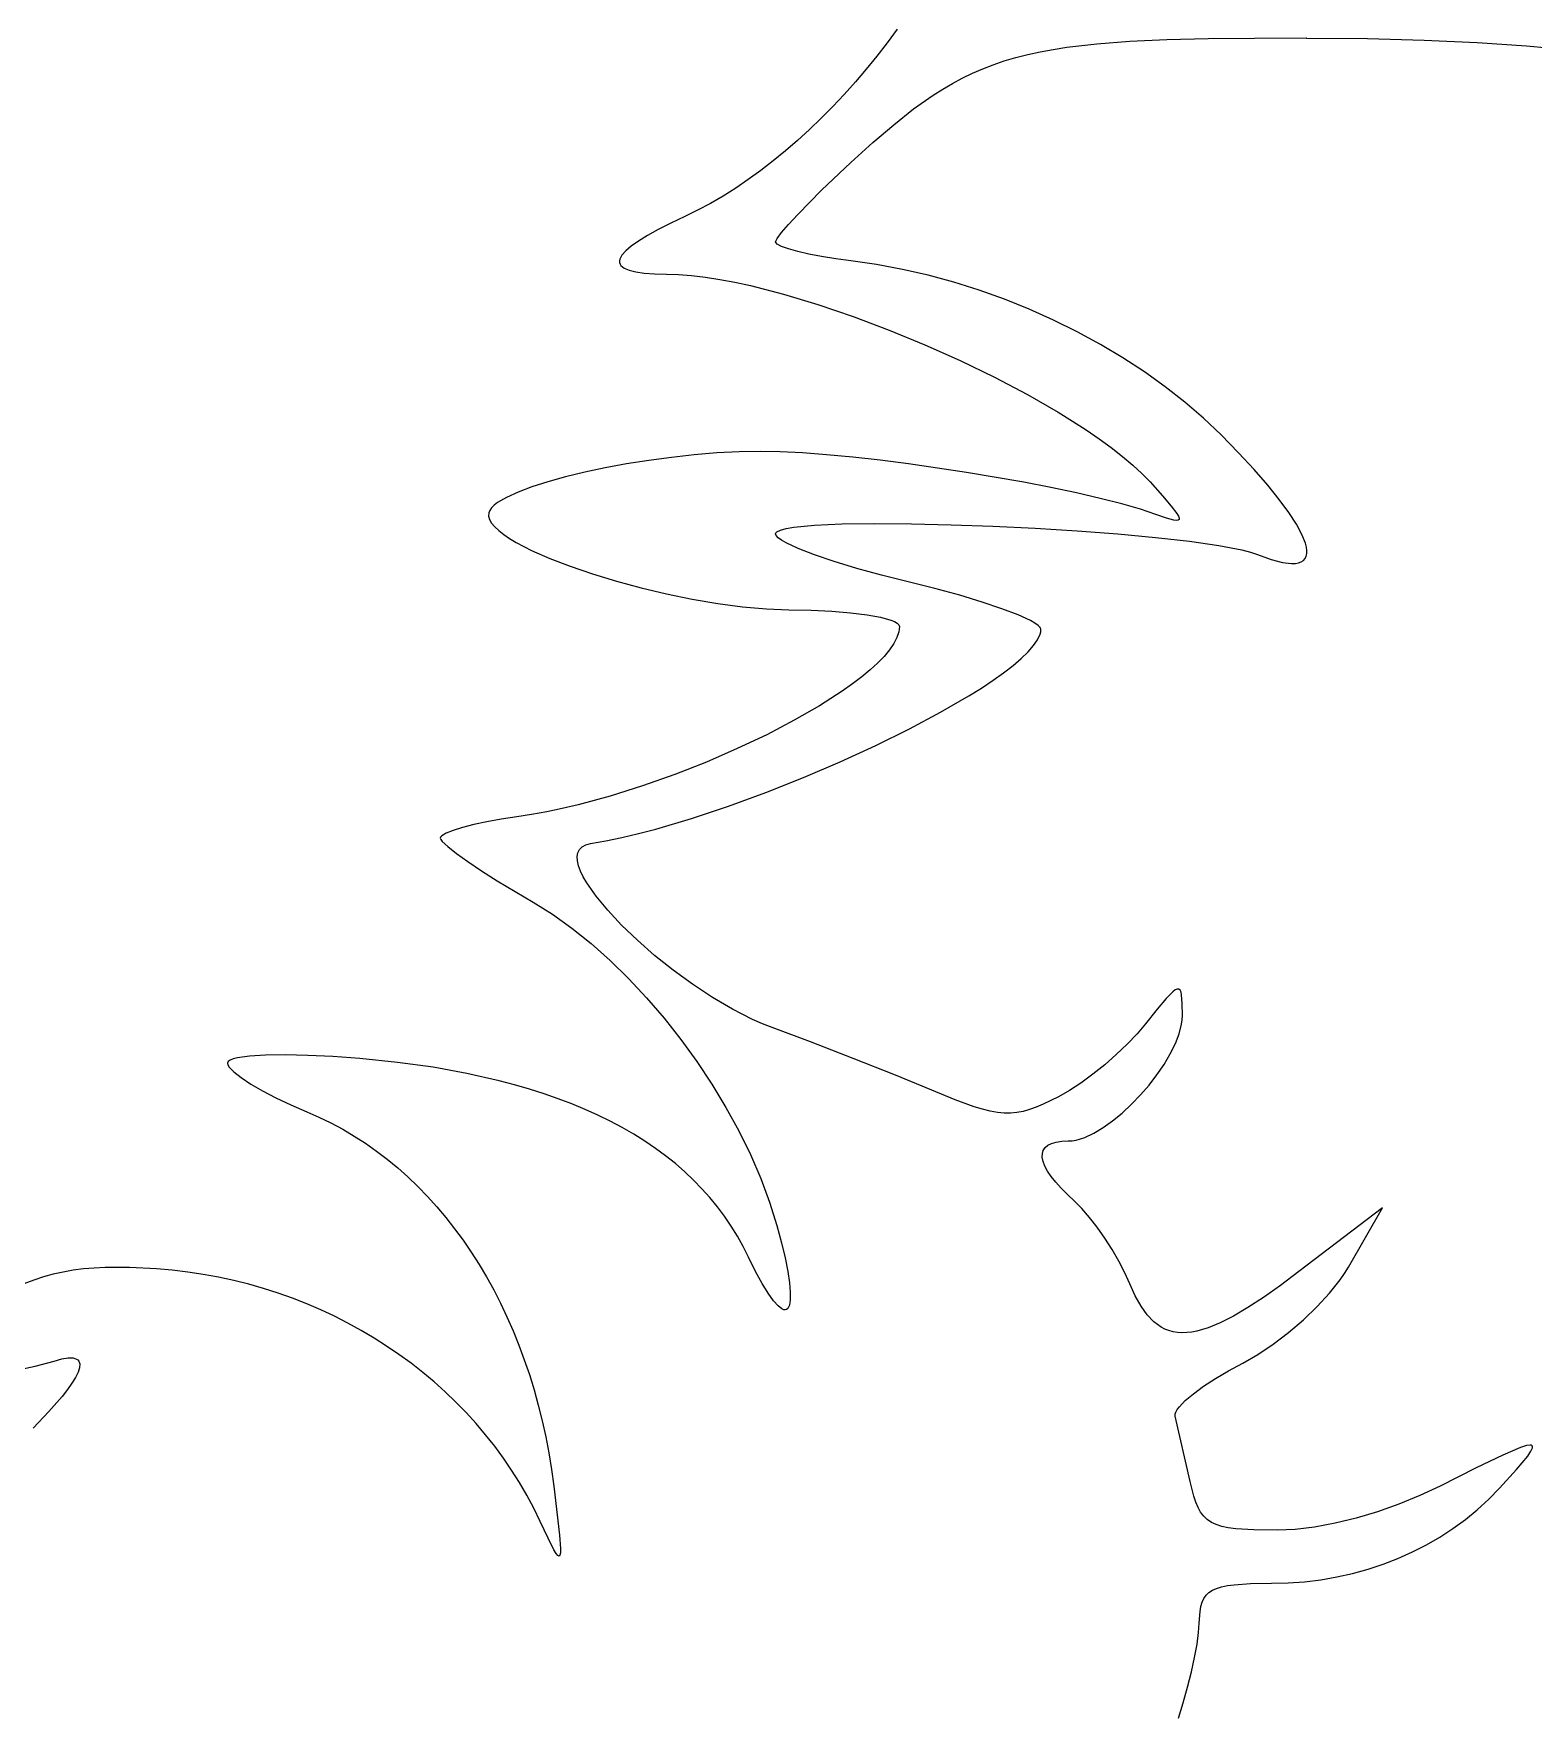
# Model space of a CAD drawing. Extents: x -29462 to 42578, y -23213 to 32194.
# Drawn here: x 22010 to 22587, y 30852 to 31496 of the extents above; entities that cross this region are included whole.
import ezdxf

# ---------------------------------------------------------------- set-up
doc = ezdxf.new("R2010")
doc.units = 0

msp = doc.modelspace()

# ---------------------------------------------------------------- linework, layer by layer
at = {"layer": 'Layer 1'}
for p, q in [((22342.072732, 31497.642907), (22338.224679, 31492.422561)), ((22338.224679, 31492.422561), (22334.259137, 31487.299275)), ((22402.013929, 31489.846091), (22407.296179, 31490.664324)), ((22407.296179, 31490.664324), (22418.726246, 31491.998793)), ((22418.726246, 31491.998793), (22431.464577, 31492.972651)), ((22431.464577, 31492.972651), (22445.696184, 31493.636359)), ((22445.696184, 31493.636359), (22461.606076, 31494.040379)), ((22461.606076, 31494.040379), (22479.379265, 31494.235174)), ((22479.379265, 31494.235174), (22499.20076, 31494.271204)), ((22499.20076, 31494.271204), (22499.3, 31494.2)), ((22499.3, 31494.2), (22522.709968, 31494.003239)), ((22522.709968, 31494.003239), (22544.547979, 31493.459933)), ((22544.547979, 31493.459933), (22564.906816, 31492.547944)), ((22564.906816, 31492.547944), (22583.879266, 31491.245133)), ((22583.879266, 31491.245133), (22601.558112, 31489.529362)), ((22334.259137, 31487.299275), (22330.183067, 31482.28182)), ((22374.922441, 31482.425324), (22379.005462, 31483.99263)), ((22379.005462, 31483.99263), (22383.230539, 31485.41932)), ((22383.230539, 31485.41932), (22387.620798, 31486.711704)), ((22387.620798, 31486.711704), (22392.199365, 31487.876088)), ((22392.199365, 31487.876088), (22396.989366, 31488.918781)), ((22396.989366, 31488.918781), (22402.013929, 31489.846091)), ((22330.183067, 31482.28182), (22326.003426, 31477.378969)), ((22363.294448, 31476.816643), (22367.09006, 31478.843639)), ((22367.09006, 31478.843639), (22370.958349, 31480.711097)), ((22370.958349, 31480.711097), (22374.922441, 31482.425324)), ((22321.727178, 31472.599495), (22317.36128, 31467.952171)), ((22326.003426, 31477.378969), (22321.727178, 31472.599495)), ((22348.376241, 31466.987127), (22355.828749, 31472.258807)), ((22355.828749, 31472.258807), (22359.548387, 31474.623802)), ((22359.548387, 31474.623802), (22363.294448, 31476.816643)), ((22317.36128, 31467.952171), (22312.912694, 31463.445768)), ((22340.751914, 31460.951141), (22348.376241, 31466.987127)), ((22308.388379, 31459.089061), (22303.795296, 31454.890821)), ((22312.912694, 31463.445768), (22308.388379, 31459.089061)), ((22332.770757, 31454.100387), (22340.751914, 31460.951141)), ((22303.795296, 31454.890821), (22299.140405, 31450.859822)), ((22324.24776, 31446.384404), (22332.770757, 31454.100387)), ((22294.430666, 31447.004835), (22289.673039, 31443.334635)), ((22299.140405, 31450.859822), (22294.430666, 31447.004835)), ((22313.032893, 31435.744866), (22324.24776, 31446.384404)), ((22284.874484, 31439.857992), (22280.041962, 31436.583681)), ((22289.673039, 31443.334635), (22284.874484, 31439.857992)), ((22275.182432, 31433.520473), (22270.302855, 31430.677142)), ((22280.041962, 31436.583681), (22275.182432, 31433.520473)), ((22303.849523, 31426.46106), (22313.032893, 31435.744866)), ((22265.410191, 31428.06246), (22260.5114, 31425.6852)), ((22270.302855, 31430.677142), (22265.410191, 31428.06246)), ((22300.315656, 31422.639445), (22303.849523, 31426.46106)), ((22250.266221, 31420.656083), (22246.141229, 31418.369176)), ((22255.056521, 31423.095533), (22250.266221, 31420.656083)), ((22260.5114, 31425.6852), (22255.056521, 31423.095533)), ((22295.955572, 31417.260562), (22297.644871, 31419.531027)), ((22297.644871, 31419.531027), (22300.315656, 31422.639445)), ((22239.890096, 31414.262295), (22237.765414, 31412.446973)), ((22242.682278, 31416.237138), (22239.890096, 31414.262295)), ((22246.141229, 31418.369176), (22242.682278, 31416.237138)), ((22295.36616, 31415.952804), (22295.51598, 31416.478547)), ((22295.515981, 31415.547061), (22295.36616, 31415.952804)), ((22295.51598, 31416.478547), (22295.955572, 31417.260562)), ((22295.955576, 31415.11717), (22295.515981, 31415.547061)), ((22297.644885, 31414.199927), (22295.955576, 31415.11717)), ((22300.315682, 31413.231039), (22297.644885, 31414.199927)), ((22303.84956, 31412.240471), (22300.315682, 31413.231039)), ((22235.521471, 31409.3042), (22235.378814, 31408.621842)), ((22235.378814, 31408.621842), (22235.403671, 31407.9814)), ((22235.403671, 31407.9814), (22235.596134, 31407.383165)), ((22236.308962, 31410.7935), (22235.521471, 31409.3042)), ((22235.596134, 31407.383165), (22235.956293, 31406.827427)), ((22235.956293, 31406.827427), (22237.180066, 31405.844605)), ((22237.765414, 31412.446973), (22236.308962, 31410.7935)), ((22308.128113, 31411.258189), (22303.84956, 31412.240471)), ((22313.032935, 31410.314155), (22308.128113, 31411.258189)), ((22318.445619, 31409.438335), (22313.032935, 31410.314155)), ((22324.24776, 31408.660694), (22318.445619, 31409.438335)), ((22334.16136, 31407.242476), (22324.24776, 31408.660694)), ((22344.087979, 31405.385636), (22334.16136, 31407.242476)), ((22237.180066, 31405.844605), (22239.075722, 31405.035263)), ((22239.075722, 31405.035263), (22241.643989, 31404.401724)), ((22241.643989, 31404.401724), (22244.8856, 31403.946317)), ((22244.8856, 31403.946317), (22248.801283, 31403.671367)), ((22248.801283, 31403.671367), (22253.39177, 31403.5792)), ((22253.39177, 31403.5792), (22258.073992, 31403.44659)), ((22258.073992, 31403.44659), (22263.074603, 31403.055806)), ((22263.074603, 31403.055806), (22268.369019, 31402.41742)), ((22268.369019, 31402.41742), (22273.932652, 31401.542)), ((22273.932652, 31401.542), (22279.740916, 31400.440118)), ((22279.740916, 31400.440118), (22285.769226, 31399.122344)), ((22353.995656, 31403.105235), (22344.087979, 31405.385636)), ((22363.85243, 31400.416335), (22353.995656, 31403.105235)), ((22373.626342, 31397.333995), (22363.85243, 31400.416335)), ((22285.769226, 31399.122344), (22298.387636, 31395.881402)), ((22298.387636, 31395.881402), (22311.591192, 31391.903734)), ((22383.285431, 31393.873276), (22373.626342, 31397.333995)), ((22392.797736, 31390.049239), (22383.285431, 31393.873276)), ((22311.591192, 31391.903734), (22325.183206, 31387.273905)), ((22325.183206, 31387.273905), (22338.966986, 31382.076477)), ((22402.131298, 31385.876944), (22392.797736, 31390.049239)), ((22338.966986, 31382.076477), (22352.745845, 31376.396013)), ((22411.254155, 31381.371453), (22402.131298, 31385.876944)), ((22420.134347, 31376.547825), (22411.254155, 31381.371453)), ((22352.745845, 31376.396013), (22366.323092, 31370.317074)), ((22428.739914, 31371.421122), (22420.134347, 31376.547825)), ((22366.323092, 31370.317074), (22379.502038, 31363.924224)), ((22437.038896, 31366.006403), (22428.739914, 31371.421122)), ((22379.502038, 31363.924224), (22392.085992, 31357.302026)), ((22444.999332, 31360.318731), (22437.038896, 31366.006403)), ((22392.085992, 31357.302026), (22403.878267, 31350.535042)), ((22452.589261, 31354.373165), (22444.999332, 31360.318731)), ((22403.878267, 31350.535042), (22409.416058, 31347.123681)), ((22459.776724, 31348.184766), (22452.589261, 31354.373165)), ((22409.416058, 31347.123681), (22414.682171, 31343.707835)), ((22414.682171, 31343.707835), (22419.652019, 31340.298073)), ((22466.52976, 31341.768594), (22459.776724, 31348.184766)), ((22419.652019, 31340.298073), (22424.301016, 31336.904967)), ((22424.301016, 31336.904967), (22428.604576, 31333.539086)), ((22473.239754, 31334.897558), (22466.52976, 31341.768594)), ((22238.130504, 31330.630332), (22229.883979, 31329.104155)), ((22246.649716, 31331.990928), (22238.130504, 31330.630332)), ((22255.337119, 31333.16226), (22246.649716, 31331.990928)), ((22264.08822, 31334.120646), (22255.337119, 31333.16226)), ((22272.798524, 31334.842403), (22264.08822, 31334.120646)), ((22281.363535, 31335.303848), (22272.798524, 31334.842403)), ((22289.67876, 31335.4813), (22281.363535, 31335.303848)), ((22297.153674, 31335.345726), (22289.67876, 31335.4813)), ((22305.632478, 31334.908606), (22297.153674, 31335.345726)), ((22314.957581, 31334.195161), (22305.632478, 31334.908606)), ((22324.971391, 31333.230614), (22314.957581, 31334.195161)), ((22335.516316, 31332.040186), (22324.971391, 31333.230614)), ((22346.434764, 31330.6491), (22335.516316, 31332.040186)), ((22368.76186, 31327.365838), (22346.434764, 31330.6491)), ((22428.604576, 31333.539086), (22432.538113, 31330.211001)), ((22432.538113, 31330.211001), (22436.077039, 31326.931282)), ((22479.201781, 31328.462362), (22473.239754, 31334.897558)), ((22207.825469, 31323.768959), (22201.714636, 31321.81728)), ((22214.626967, 31325.649786), (22207.825469, 31323.768959)), ((22222.014635, 31327.436078), (22214.626967, 31325.649786)), ((22229.883979, 31329.104155), (22222.014635, 31327.436078)), ((22390.691944, 31323.582602), (22368.76186, 31327.365838)), ((22401.114126, 31321.566548), (22390.691944, 31323.582602)), ((22436.077039, 31326.931282), (22439.19677, 31323.7105)), ((22439.19677, 31323.7105), (22443.949523, 31318.431657)), ((22484.409425, 31322.483902), (22479.201781, 31328.462362)), ((22191.982944, 31317.796098), (22188.571074, 31315.77396)), ((22196.398963, 31319.818433), (22191.982944, 31317.796098)), ((22201.714636, 31321.81728), (22196.398963, 31319.818433)), ((22410.964279, 31319.501167), (22401.114126, 31321.566548)), ((22420.084811, 31317.41168), (22410.964279, 31319.501167)), ((22428.31813, 31315.323308), (22420.084811, 31317.41168)), ((22443.949523, 31318.431657), (22447.387559, 31314.42555)), ((22488.856266, 31316.983073), (22484.409425, 31322.483902)), ((22492.535888, 31311.980769), (22488.856266, 31316.983073)), ((22185.17776, 31311.825), (22185.113645, 31310.56894)), ((22185.113645, 31310.56894), (22185.481847, 31309.25564)), ((22185.564631, 31312.792925), (22185.17776, 31311.825)), ((22186.267848, 31313.7757), (22185.564631, 31312.792925)), ((22187.27435, 31314.770365), (22186.267848, 31313.7757)), ((22188.571074, 31315.77396), (22187.27435, 31314.770365)), ((22435.506643, 31313.261274), (22428.31813, 31315.323308)), ((22441.49276, 31311.2508), (22435.506643, 31313.261274)), ((22445.535762, 31309.820077), (22441.49276, 31311.2508)), ((22447.387559, 31314.42555), (22449.530272, 31311.587437)), ((22449.530272, 31311.587437), (22450.121943, 31310.573646)), ((22450.121943, 31310.573646), (22450.397056, 31309.812575)), ((22495.441873, 31307.497886), (22492.535888, 31311.980769)), ((22185.481847, 31309.25564), (22186.262792, 31307.891427)), ((22186.262792, 31307.891427), (22187.436909, 31306.482626)), ((22187.436909, 31306.482626), (22188.984623, 31305.035564)), ((22188.984623, 31305.035564), (22190.886362, 31303.556567)), ((22190.886362, 31303.556567), (22193.122553, 31302.051961)), ((22295.36576, 31303.815204), (22295.482378, 31304.21007)), ((22295.629749, 31303.093719), (22295.36576, 31303.815204)), ((22295.482378, 31304.21007), (22295.827698, 31304.582383)), ((22295.827698, 31304.582383), (22297.17724, 31305.260521)), ((22297.17724, 31305.260521), (22299.35998, 31305.851963)), ((22299.35998, 31305.851963), (22302.32151, 31306.359054)), ((22302.32151, 31306.359054), (22310.363311, 31307.129568)), ((22310.363311, 31307.129568), (22320.867385, 31307.590826)), ((22320.867385, 31307.590826), (22333.398475, 31307.761593)), ((22333.398475, 31307.761593), (22347.521323, 31307.660633)), ((22347.521323, 31307.660633), (22362.80067, 31307.306709)), ((22362.80067, 31307.306709), (22378.80126, 31306.718585)), ((22378.80126, 31306.718585), (22395.087834, 31305.915026)), ((22395.087834, 31305.915026), (22411.225135, 31304.914796)), ((22411.225135, 31304.914796), (22426.777905, 31303.736658)), ((22426.777905, 31303.736658), (22441.310885, 31302.399376)), ((22448.380408, 31309.033638), (22445.535762, 31309.820077)), ((22449.347287, 31308.914756), (22448.380408, 31309.033638)), ((22450.007304, 31308.996223), (22449.347287, 31308.914756)), ((22450.358035, 31309.291132), (22450.007304, 31308.996223)), ((22450.397056, 31309.812575), (22450.358035, 31309.291132)), ((22497.567803, 31303.555318), (22495.441873, 31307.497886)), ((22498.90726, 31300.173961), (22497.567803, 31303.555318)), ((22193.122553, 31302.051961), (22195.673624, 31300.528072)), ((22195.673624, 31300.528072), (22201.642113, 31297.447751)), ((22201.642113, 31297.447751), (22208.635245, 31294.366213)), ((22296.404372, 31302.270099), (22295.629749, 31303.093719)), ((22297.663611, 31301.353829), (22296.404372, 31302.270099)), ((22299.381449, 31300.354393), (22297.663611, 31301.353829)), ((22304.088854, 31298.143963), (22299.381449, 31300.354393)), ((22310.318448, 31295.714684), (22304.088854, 31298.143963)), ((22441.310885, 31302.399376), (22454.388819, 31300.921715)), ((22454.388819, 31300.921715), (22465.576448, 31299.322438)), ((22465.576448, 31299.322438), (22474.438514, 31297.62031)), ((22474.438514, 31297.62031), (22477.861443, 31296.73654)), ((22499.280056, 31298.700267), (22498.90726, 31300.173961)), ((22499.453826, 31297.37471), (22499.280056, 31298.700267)), ((22499.42777, 31296.199904), (22499.453826, 31297.37471)), ((22208.635245, 31294.366213), (22216.496438, 31291.334068)), ((22216.496438, 31291.334068), (22225.069109, 31288.401925)), ((22317.862093, 31293.142433), (22310.318448, 31295.714684)), ((22326.511652, 31290.503085), (22317.862093, 31293.142433)), ((22477.861443, 31296.73654), (22480.53976, 31295.834094)), ((22480.53976, 31295.834094), (22485.723126, 31293.973544)), ((22485.723126, 31293.973544), (22490.068676, 31292.841366)), ((22490.068676, 31292.841366), (22493.58283, 31292.416663)), ((22493.58283, 31292.416663), (22495.030138, 31292.463085)), ((22495.030138, 31292.463085), (22496.272004, 31292.678541)), ((22496.272004, 31292.678541), (22497.309229, 31293.060418)), ((22497.309229, 31293.060418), (22498.142616, 31293.606105)), ((22498.142616, 31293.606105), (22498.772967, 31294.31299)), ((22498.772967, 31294.31299), (22499.201084, 31295.17846)), ((22499.201084, 31295.17846), (22499.42777, 31296.199904)), ((22225.069109, 31288.401925), (22234.196675, 31285.620394)), ((22234.196675, 31285.620394), (22243.722554, 31283.040084)), ((22336.058987, 31287.872516), (22326.511652, 31290.503085)), ((22346.29596, 31285.326604), (22336.058987, 31287.872516)), ((22356.535325, 31282.78648), (22346.29596, 31285.326604)), ((22243.722554, 31283.040084), (22253.490163, 31280.711605)), ((22253.490163, 31280.711605), (22263.342919, 31278.685566)), ((22263.342919, 31278.685566), (22273.124239, 31277.012576)), ((22366.08909, 31280.172206), (22356.535325, 31282.78648)), ((22374.747774, 31277.558702), (22366.08909, 31280.172206)), ((22273.124239, 31277.012576), (22282.677542, 31275.743246)), ((22282.677542, 31275.743246), (22291.846243, 31274.928184)), ((22291.846243, 31274.928184), (22300.47376, 31274.618)), ((22300.47376, 31274.618), (22309.006179, 31274.450904)), ((22309.006179, 31274.450904), (22316.967476, 31274.052687)), ((22316.967476, 31274.052687), (22324.183033, 31273.44897)), ((22324.183033, 31273.44897), (22330.478235, 31272.665373)), ((22330.478235, 31272.665373), (22335.678465, 31271.727517)), ((22335.678465, 31271.727517), (22339.609107, 31270.661024)), ((22382.301898, 31275.020891), (22374.747774, 31277.558702)), ((22388.541979, 31272.633695), (22382.301898, 31275.020891)), ((22393.258537, 31270.472034), (22388.541979, 31272.633695)), ((22339.609107, 31270.661024), (22341.043765, 31270.087545)), ((22341.043765, 31270.087545), (22342.095544, 31269.491515)), ((22342.711676, 31266.155551), (22341.971144, 31263.949877)), ((22342.095544, 31269.491515), (22342.742618, 31268.876136)), ((22342.96316, 31268.24461), (22342.711676, 31266.155551)), ((22342.742618, 31268.876136), (22342.96316, 31268.24461)), ((22394.980032, 31269.499192), (22393.258537, 31270.472034)), ((22396.242091, 31268.61083), (22394.980032, 31269.499192)), ((22396.016527, 31263.135947), (22396.96158, 31265.222365)), ((22397.018528, 31267.816312), (22396.242091, 31268.61083)), ((22396.96158, 31265.222365), (22397.20215, 31266.197535)), ((22397.28316, 31267.125004), (22397.018528, 31267.816312)), ((22397.20215, 31266.197535), (22397.28316, 31267.125004)), ((22339.106457, 31259.230246), (22337.024064, 31256.737073)), ((22340.762444, 31261.637978), (22339.106457, 31259.230246)), ((22341.971144, 31263.949877), (22340.762444, 31261.637978)), ((22389.735846, 31255.914548), (22392.374129, 31258.467986)), ((22392.374129, 31258.467986), (22394.477533, 31260.879803)), ((22394.477533, 31260.879803), (22396.016527, 31263.135947)), ((22334.536145, 31254.168849), (22331.66358, 31251.535965)), ((22337.024064, 31256.737073), (22334.536145, 31254.168849)), ((22382.972767, 31250.439021), (22386.592215, 31253.233542)), ((22386.592215, 31253.233542), (22389.735846, 31255.914548)), ((22324.848037, 31246.117784), (22320.946818, 31243.353269)), ((22328.427251, 31248.848813), (22324.848037, 31246.117784)), ((22331.66358, 31251.535965), (22328.427251, 31248.848813)), ((22374.424549, 31244.565642), (22378.907035, 31247.545037)), ((22378.907035, 31247.545037), (22382.972767, 31250.439021)), ((22320.946818, 31243.353269), (22312.261892, 31237.765347)), ((22358.771879, 31235.255524), (22369.55484, 31241.51489)), ((22369.55484, 31241.51489), (22374.424549, 31244.565642)), ((22312.261892, 31237.765347), (22302.539517, 31232.168176)), ((22346.794402, 31228.879359), (22358.771879, 31235.255524)), ((22291.946735, 31226.644885), (22280.650592, 31221.278604)), ((22302.539517, 31232.168176), (22291.946735, 31226.644885)), ((22333.85866, 31222.498816), (22346.794402, 31228.879359)), ((22280.650592, 31221.278604), (22268.818131, 31216.152464)), ((22320.200902, 31216.226317), (22333.85866, 31222.498816)), ((22268.818131, 31216.152464), (22256.616396, 31211.349592)), ((22306.057379, 31210.174282), (22320.200902, 31216.226317)), ((22244.212432, 31206.953119), (22231.773282, 31203.046175)), ((22256.616396, 31211.349592), (22244.212432, 31206.953119)), ((22291.66434, 31204.455133), (22306.057379, 31210.174282)), ((22231.773282, 31203.046175), (22219.465991, 31199.711889)), ((22277.258035, 31199.18129), (22291.66434, 31204.455133)), ((22189.96821, 31194.193748), (22184.429465, 31193.191175)), ((22195.91516, 31195.09381), (22189.96821, 31194.193748)), ((22201.617697, 31195.96604), (22195.91516, 31195.09381)), ((22207.457602, 31197.033391), (22201.617697, 31195.96604)), ((22213.413993, 31198.285471), (22207.457602, 31197.033391)), ((22219.465991, 31199.711889), (22213.413993, 31198.285471)), ((22249.350629, 31190.419208), (22263.074715, 31194.465175)), ((22263.074715, 31194.465175), (22277.258035, 31199.18129)), ((22167.076165, 31187.803147), (22166.647684, 31187.328906)), ((22168.766449, 31188.820059), (22167.076165, 31187.803147)), ((22171.467417, 31189.900532), (22168.766449, 31188.820059)), ((22175.058572, 31191.011353), (22171.467417, 31189.900532)), ((22179.41942, 31192.119305), (22175.058572, 31191.011353)), ((22184.429465, 31193.191175), (22179.41942, 31192.119305)), ((22236.322027, 31187.155811), (22242.734627, 31188.682662)), ((22242.734627, 31188.682662), (22249.350629, 31190.419208)), ((22166.647684, 31187.328906), (22166.51706, 31186.88301)), ((22166.51706, 31186.88301), (22166.722662, 31186.351994)), ((22166.722662, 31186.351994), (22167.283198, 31185.628034)), ((22167.283198, 31185.628034), (22169.396038, 31183.651815)), ((22169.396038, 31183.651815), (22172.709506, 31181.055418)), ((22219.116705, 31179.859531), (22219.368151, 31181.325104)), ((22219.368151, 31181.325104), (22219.988881, 31182.566699)), ((22219.988881, 31182.566699), (22220.994734, 31183.568294)), ((22220.994734, 31183.568294), (22222.401548, 31184.313869)), ((22222.401548, 31184.313869), (22224.22516, 31184.787404)), ((22224.22516, 31184.787404), (22230.142361, 31185.852707)), ((22230.142361, 31185.852707), (22236.322027, 31187.155811)), ((22172.709506, 31181.055418), (22177.077532, 31177.939906)), ((22177.077532, 31177.939906), (22182.354042, 31174.406345)), ((22219.218706, 31178.185998), (22219.116705, 31179.859531)), ((22219.658316, 31176.320528), (22219.218706, 31178.185998)), ((22220.419698, 31174.279138), (22219.658316, 31176.320528)), ((22182.354042, 31174.406345), (22188.392965, 31170.555799)), ((22188.392965, 31170.555799), (22202.17376, 31162.30801)), ((22221.487012, 31172.077851), (22220.419698, 31174.279138)), ((22222.844422, 31169.732686), (22221.487012, 31172.077851)), ((22226.366176, 31164.674805), (22222.844422, 31169.732686)), ((22202.17376, 31162.30801), (22209.658355, 31157.654351)), ((22230.858256, 31159.233657), (22226.366176, 31164.674805)), ((22209.658355, 31157.654351), (22217.112221, 31152.339548)), ((22236.19396, 31153.537404), (22230.858256, 31159.233657)), ((22217.112221, 31152.339548), (22224.495431, 31146.416459)), ((22242.246584, 31147.714209), (22236.19396, 31153.537404)), ((22224.495431, 31146.416459), (22231.768055, 31139.93794)), ((22248.889426, 31141.892234), (22242.246584, 31147.714209)), ((22231.768055, 31139.93794), (22238.890167, 31132.956847)), ((22255.995781, 31136.199642), (22248.889426, 31141.892234)), ((22263.438948, 31130.764595), (22255.995781, 31136.199642)), ((22238.890167, 31132.956847), (22245.821839, 31125.526038)), ((22271.092222, 31125.715255), (22263.438948, 31130.764595)), ((22245.821839, 31125.526038), (22252.523141, 31117.698369)), ((22278.828901, 31121.179785), (22271.092222, 31125.715255)), ((22445.428638, 31125.332281), (22441.989629, 31121.224412)), ((22447.939019, 31127.897903), (22445.428638, 31125.332281)), ((22448.891483, 31128.612766), (22447.939019, 31127.897903)), ((22449.666402, 31128.954539), (22448.891483, 31128.612766)), ((22450.281978, 31128.927381), (22449.666402, 31128.954539)), ((22450.756417, 31128.53545), (22450.281978, 31128.927381)), ((22451.107921, 31127.782904), (22450.756417, 31128.53545)), ((22451.354694, 31126.673899), (22451.107921, 31127.782904)), ((22451.606865, 31123.403146), (22451.354694, 31126.673899)), ((22451.65856, 31118.756454), (22451.606865, 31123.403146)), ((22252.523141, 31117.698369), (22258.954147, 31109.526698)), ((22286.522281, 31117.286347), (22278.828901, 31121.179785)), ((22290.31314, 31115.620441), (22286.522281, 31117.286347)), ((22441.989629, 31121.224412), (22437.47636, 31115.541034)), ((22451.336532, 31115.404434), (22451.576797, 31117.117495)), ((22451.576797, 31117.117495), (22451.65856, 31118.756454)), ((22294.04566, 31114.163104), (22290.31314, 31115.620441)), ((22308.738685, 31108.674168), (22294.04566, 31114.163104)), ((22434.232557, 31111.714599), (22430.447465, 31107.753856)), ((22437.47636, 31115.541034), (22434.232557, 31111.714599)), ((22448.94111, 31107.976594), (22450.410625, 31111.789089)), ((22450.410625, 31111.789089), (22451.336532, 31115.404434)), ((22258.954147, 31109.526698), (22265.074929, 31101.063879)), ((22325.19916, 31102.308416), (22308.738685, 31108.674168)), ((22430.447465, 31107.753856), (22426.258388, 31103.773261)), ((22444.612322, 31100.024849), (22446.988252, 31104.033123)), ((22446.988252, 31104.033123), (22448.94111, 31107.976594)), ((22085.007686, 31101.08114), (22084.75396, 31100.46806)), ((22084.75396, 31100.46806), (22084.912099, 31099.781875)), ((22084.912099, 31099.781875), (22085.376104, 31098.986759)), ((22085.758881, 31101.631003), (22085.007686, 31101.08114)), ((22085.376104, 31098.986759), (22087.159249, 31097.108232)), ((22086.984643, 31102.116859), (22085.758881, 31101.631003)), ((22088.662066, 31102.537914), (22086.984643, 31102.116859)), ((22093.280286, 31103.182461), (22088.662066, 31102.537914)), ((22099.43031, 31103.558311), (22093.280286, 31103.182461)), ((22106.928909, 31103.659133), (22099.43031, 31103.558311)), ((22115.592854, 31103.478595), (22106.928909, 31103.659133)), ((22125.238914, 31103.010365), (22115.592854, 31103.478595)), ((22135.68386, 31102.24811), (22125.238914, 31103.010365)), ((22150.044011, 31100.784747), (22135.68386, 31102.24811)), ((22163.738265, 31098.87909), (22150.044011, 31100.784747)), ((22176.765606, 31096.531564), (22163.738265, 31098.87909)), ((22265.074929, 31101.063879), (22270.845558, 31092.362771)), ((22341.41356, 31095.855459), (22325.19916, 31102.308416)), ((22421.802634, 31099.887268), (22417.217508, 31096.210333)), ((22426.258388, 31103.773261), (22421.802634, 31099.887268)), ((22441.873586, 31096.017947), (22444.612322, 31100.024849)), ((22087.159249, 31097.108232), (22089.978465, 31094.909475)), ((22089.978465, 31094.909475), (22093.708822, 31092.467488)), ((22093.708822, 31092.467488), (22098.225391, 31089.859265)), ((22189.125022, 31093.742594), (22176.765606, 31096.531564)), ((22195.053942, 31092.1827), (22189.125022, 31093.742594)), ((22200.8155, 31090.512604), (22195.053942, 31092.1827)), ((22270.845558, 31092.362771), (22276.226106, 31083.476229)), ((22355.36836, 31090.104904), (22341.41356, 31095.855459)), ((22412.640316, 31092.856912), (22408.208365, 31089.941461)), ((22417.217508, 31096.210333), (22412.640316, 31092.856912)), ((22435.548773, 31088.272954), (22438.832314, 31092.078591)), ((22438.832314, 31092.078591), (22441.873586, 31096.017947)), ((22098.225391, 31089.859265), (22103.40324, 31087.161805)), ((22103.40324, 31087.161805), (22109.117439, 31084.452104)), ((22206.409569, 31088.73236), (22200.8155, 31090.512604)), ((22211.836024, 31086.842019), (22206.409569, 31088.73236)), ((22217.094737, 31084.841636), (22211.836024, 31086.842019)), ((22222.185582, 31082.731263), (22217.094737, 31084.841636)), ((22364.343666, 31086.423309), (22355.36836, 31090.104904)), ((22371.705493, 31083.743843), (22364.343666, 31086.423309)), ((22398.103422, 31084.670124), (22395.431787, 31083.544967)), ((22404.05896, 31087.578434), (22398.103422, 31084.670124)), ((22408.208365, 31089.941461), (22404.05896, 31087.578434)), ((22428.495957, 31081.327536), (22432.083231, 31084.667211)), ((22432.083231, 31084.667211), (22435.548773, 31088.272954)), ((22109.117439, 31084.452104), (22115.24306, 31081.80716)), ((22115.24306, 31081.80716), (22119.93539, 31079.76213)), ((22119.93539, 31079.76213), (22124.539325, 31077.524427)), ((22227.108432, 31080.510953), (22222.185582, 31082.731263)), ((22231.86316, 31078.18076), (22227.108432, 31080.510953)), ((22236.44964, 31075.740736), (22231.86316, 31078.18076)), ((22276.226106, 31083.476229), (22281.176646, 31074.457112)), ((22374.904486, 31082.773585), (22371.705493, 31083.743843)), ((22377.847869, 31082.04627), (22374.904486, 31082.773585)), ((22380.584897, 31081.559368), (22377.847869, 31082.04627)), ((22383.164823, 31081.310349), (22380.584897, 31081.559368)), ((22385.636899, 31081.296684), (22383.164823, 31081.310349)), ((22388.050381, 31081.515843), (22385.636899, 31081.296684)), ((22390.45452, 31081.965297), (22388.050381, 31081.515843)), ((22392.898571, 31082.642515), (22390.45452, 31081.965297)), ((22395.431787, 31083.544967), (22392.898571, 31082.642515)), ((22421.197287, 31075.711085), (22424.84722, 31078.320103)), ((22424.84722, 31078.320103), (22428.495957, 31081.327536)), ((22124.539325, 31077.524427), (22129.052565, 31075.097523)), ((22129.052565, 31075.097523), (22133.472812, 31072.484894)), ((22133.472812, 31072.484894), (22137.79777, 31069.690013)), ((22240.867744, 31073.190935), (22236.44964, 31075.740736)), ((22245.117347, 31070.53141), (22240.867744, 31073.190935)), ((22281.176646, 31074.457112), (22285.657249, 31065.358274)), ((22410.842994, 31070.936268), (22414.134906, 31071.952994)), ((22414.134906, 31071.952994), (22417.606426, 31073.566658)), ((22417.606426, 31073.566658), (22421.197287, 31075.711085)), ((22137.79777, 31069.690013), (22142.02514, 31066.716355)), ((22142.02514, 31066.716355), (22146.152623, 31063.567395)), ((22249.198321, 31067.762214), (22245.117347, 31070.53141)), ((22253.11054, 31064.883399), (22249.198321, 31067.762214)), ((22285.657249, 31065.358274), (22289.627988, 31056.232573)), ((22397.822233, 31064.309504), (22397.836802, 31065.734417)), ((22397.836802, 31065.734417), (22398.202065, 31066.987361)), ((22398.202065, 31066.987361), (22398.918606, 31068.062782)), ((22398.918606, 31068.062782), (22399.98701, 31068.955126)), ((22399.98701, 31068.955126), (22401.407862, 31069.658839)), ((22401.407862, 31069.658839), (22403.181748, 31070.168367)), ((22403.181748, 31070.168367), (22405.309252, 31070.478157)), ((22405.309252, 31070.478157), (22407.79096, 31070.582654)), ((22407.79096, 31070.582654), (22409.283226, 31070.672436)), ((22409.283226, 31070.672436), (22410.842994, 31070.936268)), ((22146.152623, 31063.567395), (22150.177922, 31060.246605)), ((22150.177922, 31060.246605), (22154.09874, 31056.757462)), ((22256.853877, 31061.895019), (22253.11054, 31064.883399)), ((22260.428205, 31058.797127), (22256.853877, 31061.895019)), ((22263.833397, 31055.589776), (22260.428205, 31058.797127)), ((22398.15777, 31062.718175), (22397.822233, 31064.309504)), ((22398.842831, 31060.965984), (22398.15777, 31062.718175)), ((22399.876829, 31059.058485), (22398.842831, 31060.965984)), ((22401.259179, 31057.001232), (22399.876829, 31059.058485)), ((22154.09874, 31056.757462), (22157.912777, 31053.103438)), ((22157.912777, 31053.103438), (22161.617737, 31049.288008)), ((22267.069328, 31052.273019), (22263.833397, 31055.589776)), ((22289.627988, 31056.232573), (22293.048934, 31047.132867)), ((22402.989296, 31054.799779), (22401.259179, 31057.001232)), ((22405.066596, 31052.459679), (22402.989296, 31054.799779)), ((22407.490492, 31049.986486), (22405.066596, 31052.459679)), ((22161.617737, 31049.288008), (22165.21132, 31045.314647)), ((22270.13587, 31048.846909), (22267.069328, 31052.273019)), ((22273.032896, 31045.311499), (22270.13587, 31048.846909)), ((22293.048934, 31047.132867), (22295.88016, 31038.11201)), ((22410.2604, 31047.385754), (22407.490492, 31049.986486)), ((22413.03235, 31044.621549), (22410.2604, 31047.385754)), ((22165.21132, 31045.314647), (22168.69123, 31041.186829)), ((22168.69123, 31041.186829), (22172.055167, 31036.908027)), ((22275.76028, 31041.666842), (22273.032896, 31045.311499)), ((22278.317895, 31037.912992), (22275.76028, 31041.666842)), ((22415.941818, 31041.25756), (22413.03235, 31044.621549)), ((22418.902395, 31037.423612), (22415.941818, 31041.25756)), ((22528.5416, 31044.974224), (22496.3877, 31020.399224)), ((22515.4503, 31022.121824), (22528.5416, 31044.974224)), ((22172.055167, 31036.908027), (22175.300835, 31032.481717)), ((22280.705615, 31034.050001), (22278.317895, 31037.912992)), ((22282.923312, 31030.077923), (22280.705615, 31034.050001)), ((22295.88016, 31038.11201), (22297.641728, 31031.520368)), ((22421.827673, 31033.249529), (22418.902395, 31037.423612)), ((22424.631241, 31028.865137), (22421.827673, 31033.249529)), ((22175.300835, 31032.481717), (22178.425935, 31027.911373)), ((22178.425935, 31027.911373), (22181.428169, 31023.200468)), ((22284.97086, 31025.99681), (22282.923312, 31030.077923)), ((22297.641728, 31031.520368), (22299.024549, 31025.647525)), ((22427.226691, 31024.40026), (22424.631241, 31028.865137)), ((22021.64389, 31020.250447), (22017.857023, 31019.396047)), ((22025.498295, 31020.93094), (22021.64389, 31020.250447)), ((22029.457952, 31021.445094), (22025.498295, 31020.93094)), ((22033.560576, 31021.800478), (22029.457952, 31021.445094)), ((22037.843884, 31022.004662), (22033.560576, 31021.800478)), ((22047.103406, 31021.9897), (22037.843884, 31022.004662)), ((22057.53824, 31021.46076), (22047.103406, 31021.9897)), ((22063.573103, 31020.946656), (22057.53824, 31021.46076)), ((22069.561083, 31020.240222), (22063.573103, 31020.946656)), ((22075.497651, 31019.344444), (22069.561083, 31020.240222)), ((22181.428169, 31023.200468), (22184.305239, 31018.352477)), ((22287.698882, 31020.476122), (22284.97086, 31025.99681)), ((22290.20704, 31015.851612), (22287.698882, 31020.476122)), ((22299.024549, 31025.647525), (22300.03997, 31020.506152)), ((22300.03997, 31020.506152), (22300.699342, 31016.108918)), ((22429.527614, 31019.984724), (22427.226691, 31024.40026)), ((22496.3877, 31020.399224), (22489.317631, 31015.126356)), ((22513.97026, 31019.719583), (22515.4503, 31022.121824)), ((22010.335041, 31017.135249), (22006.524496, 31015.713714)), ((22014.099978, 31018.36017), (22010.335041, 31017.135249)), ((22017.857023, 31019.396047), (22014.099978, 31018.36017)), ((22081.378275, 31018.262308), (22075.497651, 31019.344444)), ((22087.198427, 31016.996801), (22081.378275, 31018.262308)), ((22092.953576, 31015.550906), (22087.198427, 31016.996801)), ((22098.63919, 31013.927612), (22092.953576, 31015.550906)), ((22104.250742, 31012.129904), (22098.63919, 31013.927612)), ((22184.305239, 31018.352477), (22187.054848, 31013.370874)), ((22292.483984, 31012.11061), (22290.20704, 31015.851612)), ((22300.699342, 31016.108918), (22301.014012, 31012.468493)), ((22431.4476, 31015.748354), (22429.527614, 31019.984724)), ((22433.542849, 31011.134347), (22431.4476, 31015.748354)), ((22489.317631, 31015.126356), (22482.788777, 31010.528114)), ((22508.185483, 31012.136048), (22512.252251, 31017.241888)), ((22512.252251, 31017.241888), (22513.97026, 31019.719583)), ((22109.783699, 31010.160767), (22104.250742, 31012.129904)), ((22115.233532, 31008.023188), (22109.783699, 31010.160767)), ((22120.59571, 31005.720152), (22115.233532, 31008.023188)), ((22187.054848, 31013.370874), (22189.674697, 31008.259134)), ((22189.674697, 31008.259134), (22192.162488, 31003.02073)), ((22294.518367, 31009.240446), (22292.483984, 31012.11061)), ((22296.298839, 31007.22845), (22294.518367, 31009.240446)), ((22297.814052, 31006.061952), (22296.298839, 31007.22845)), ((22300.654643, 31007.508751), (22300.367095, 31006.761617)), ((22300.995329, 31009.597547), (22300.654643, 31007.508751)), ((22301.014012, 31012.468493), (22300.995329, 31009.597547)), ((22435.760191, 31007.163965), (22433.542849, 31011.134347)), ((22482.788777, 31010.528114), (22476.771202, 31006.602282)), ((22503.416314, 31006.956131), (22508.185483, 31012.136048)), ((22125.865704, 31003.254646), (22120.59571, 31005.720152)), ((22131.038983, 31000.629655), (22125.865704, 31003.254646)), ((22192.162488, 31003.02073), (22194.515923, 30997.659138)), ((22298.468639, 31005.791806), (22297.814052, 31006.061952)), ((22299.052656, 31005.728283), (22298.468639, 31005.791806)), ((22299.564683, 31005.8698), (22299.052656, 31005.728283)), ((22300.003302, 31006.214773), (22299.564683, 31005.8698)), ((22300.367095, 31006.761617), (22300.003302, 31006.214773)), ((22438.129565, 31003.839422), (22435.760191, 31007.163965)), ((22440.680906, 31001.162932), (22438.129565, 31003.839422)), ((22442.03417, 31000.068399), (22440.680906, 31001.162932)), ((22471.234969, 31003.346648), (22466.150139, 31000.758996)), ((22476.771202, 31006.602282), (22471.234969, 31003.346648)), ((22492.436047, 30996.981371), (22498.111063, 31001.853963)), ((22498.111063, 31001.853963), (22503.416314, 31006.956131)), ((22136.111016, 30997.848166), (22131.038983, 31000.629655)), ((22141.077275, 30994.913164), (22136.111016, 30997.848166)), ((22145.933227, 30991.827635), (22141.077275, 30994.913164)), ((22194.515923, 30997.659138), (22196.732705, 30992.177831)), ((22443.444153, 30999.136709), (22442.03417, 31000.068399)), ((22444.914597, 30998.36814), (22443.444153, 30999.136709)), ((22446.449243, 30997.762969), (22444.914597, 30998.36814)), ((22448.051834, 30997.321471), (22446.449243, 30997.762969)), ((22449.726113, 30997.043924), (22448.051834, 30997.321471)), ((22451.475821, 30996.930605), (22449.726113, 30997.043924)), ((22453.3047, 30996.98179), (22451.475821, 30996.930605)), ((22455.216493, 30997.197757), (22453.3047, 30996.98179)), ((22457.214942, 30997.578781), (22455.216493, 30997.197757)), ((22461.486776, 30998.837112), (22457.214942, 30997.578781)), ((22466.150139, 31000.758996), (22461.486776, 30998.837112)), ((22486.557586, 30992.490183), (22492.436047, 30996.981371)), ((22150.674344, 30988.594565), (22145.933227, 30991.827635)), ((22155.296095, 30985.216941), (22150.674344, 30988.594565)), ((22196.732705, 30992.177831), (22198.810535, 30986.580283)), ((22474.8556, 30985.259324), (22480.641997, 30988.532225)), ((22480.641997, 30988.532225), (22486.557586, 30992.490183)), ((22001.27824, 30982.08846), (22010.955915, 30984.129701)), ((22010.955915, 30984.129701), (22018.14914, 30986.03371)), ((22018.14914, 30986.03371), (22021.171001, 30986.862016)), ((22021.171001, 30986.862016), (22023.610026, 30987.254515)), ((22023.610026, 30987.254515), (22025.490336, 30987.234988)), ((22025.490336, 30987.234988), (22026.836051, 30986.82721)), ((22027.355381, 30981.78916), (22026.389933, 30979.796802)), ((22026.836051, 30986.82721), (22027.315974, 30986.485158)), ((22027.315974, 30986.485158), (22027.671293, 30986.05496)), ((22027.906837, 30983.512158), (22027.355381, 30981.78916)), ((22027.671293, 30986.05496), (22028.020181, 30984.942017)), ((22028.020181, 30984.942017), (22027.906837, 30983.512158)), ((22159.79395, 30981.697747), (22155.296095, 30985.216941)), ((22164.163378, 30978.039971), (22159.79395, 30981.697747)), ((22198.810535, 30986.580283), (22200.747115, 30980.86997)), ((22464.307262, 30979.331939), (22469.368079, 30982.323798)), ((22469.368079, 30982.323798), (22474.8556, 30985.259324)), ((22023.313545, 30975.099118), (22021.250846, 30972.441348)), ((22025.034614, 30977.558862), (22023.313545, 30975.099118)), ((22026.389933, 30979.796802), (22025.034614, 30977.558862)), ((22168.399849, 30974.246597), (22164.163378, 30978.039971)), ((22200.747115, 30980.86997), (22202.540148, 30975.050364)), ((22202.540148, 30975.050364), (22204.187336, 30969.124941)), ((22455.894283, 30973.513373), (22459.780286, 30976.367284)), ((22459.780286, 30976.367284), (22464.307262, 30979.331939)), ((22021.250846, 30972.441348), (22016.197041, 30966.626839)), ((22172.498833, 30970.320613), (22168.399849, 30974.246597)), ((22176.4558, 30966.265003), (22172.498833, 30970.320613)), ((22204.187336, 30969.124941), (22205.68638, 30963.097175)), ((22450.473737, 30968.471932), (22452.756389, 30970.853742)), ((22452.756389, 30970.853742), (22455.894283, 30973.513373)), ((22016.197041, 30966.626839), (22010.066165, 30960.30556)), ((22180.26622, 30962.082754), (22176.4558, 30966.265003)), ((22205.68638, 30963.097175), (22207.034982, 30956.970539)), ((22448.887697, 30965.602869), (22449.153463, 30966.45148)), ((22448.9027, 30964.875924), (22448.887697, 30965.602869)), ((22454.58712, 30939.784224), (22448.9027, 30964.875924)), ((22449.153463, 30966.45148), (22449.686607, 30967.411315)), ((22449.686607, 30967.411315), (22450.473737, 30968.471932)), ((22183.925562, 30957.776851), (22180.26622, 30962.082754)), ((22187.429295, 30953.350281), (22183.925562, 30957.776851)), ((22207.034982, 30956.970539), (22208.230845, 30950.748509)), ((22190.772891, 30948.80603), (22187.429295, 30953.350281)), ((22208.230845, 30950.748509), (22209.27167, 30944.434557)), ((22574.701779, 30949.942123), (22564.487947, 30945.000619)), ((22581.56817, 30952.878279), (22574.701779, 30949.942123)), ((22579.990356, 30944.410292), (22584.298211, 30949.575094)), ((22583.815309, 30953.591865), (22581.56817, 30952.878279)), ((22585.30867, 30953.80113), (22583.815309, 30953.591865)), ((22584.298211, 30949.575094), (22585.543023, 30951.393057)), ((22585.781338, 30953.716332), (22585.30867, 30953.80113)), ((22585.543023, 30951.393057), (22586.144833, 30952.702721)), ((22586.075947, 30953.505081), (22585.781338, 30953.716332)), ((22586.195958, 30953.167252), (22586.075947, 30953.505081)), ((22586.144833, 30952.702721), (22586.195958, 30953.167252)), ((22193.951819, 30944.147083), (22190.772891, 30948.80603)), ((22196.961548, 30939.376427), (22193.951819, 30944.147083)), ((22209.27167, 30944.434557), (22210.15516, 30938.03216)), ((22564.487947, 30945.000619), (22550.70512, 30938.061724)), ((22573.44282, 30937.20036), (22579.990356, 30944.410292)), ((22199.797547, 30934.497047), (22196.961548, 30939.376427)), ((22210.15516, 30938.03216), (22212.364973, 30919.212933)), ((22456.005875, 30934.139244), (22454.58712, 30939.784224)), ((22550.70512, 30938.061724), (22542.915107, 30934.376449)), ((22569.312576, 30932.970563), (22573.44282, 30937.20036)), ((22202.455288, 30929.511929), (22199.797547, 30934.497047)), ((22456.785875, 30931.796027), (22456.005875, 30934.139244)), ((22457.659093, 30929.746656), (22456.785875, 30931.796027)), ((22534.849126, 30931.064108), (22526.638368, 30928.161207)), ((22542.915107, 30934.376449), (22534.849126, 30931.064108)), ((22564.945872, 30928.976491), (22569.312576, 30932.970563)), ((22204.93024, 30924.42406), (22202.455288, 30929.511929)), ((22207.95779, 30917.975977), (22204.93024, 30924.42406)), ((22458.660135, 30927.971876), (22457.659093, 30929.746656)), ((22459.823603, 30926.452435), (22458.660135, 30927.971876)), ((22461.184101, 30925.169079), (22459.823603, 30926.452435)), ((22462.776233, 30924.102555), (22461.184101, 30925.169079)), ((22464.634601, 30923.23361), (22462.776233, 30924.102555)), ((22510.307272, 30923.729738), (22502.449314, 30922.274177)), ((22518.41402, 30925.704249), (22510.307272, 30923.729738)), ((22526.638368, 30928.161207), (22518.41402, 30925.704249)), ((22555.551934, 30921.716035), (22560.35492, 30925.223273)), ((22560.35492, 30925.223273), (22564.945872, 30928.976491)), ((22210.196047, 30913.566743), (22207.95779, 30917.975977)), ((22212.364973, 30919.212933), (22212.729473, 30914.019452)), ((22466.79381, 30922.54299), (22464.634601, 30923.23361)), ((22469.288464, 30922.011442), (22466.79381, 30922.54299)), ((22472.153165, 30921.619714), (22469.288464, 30922.011442)), ((22479.131126, 30921.1787), (22472.153165, 30921.619714)), ((22488.00452, 30921.065924), (22479.131126, 30921.1787)), ((22494.971333, 30921.374071), (22488.00452, 30921.065924)), ((22502.449314, 30922.274177), (22494.971333, 30921.374071)), ((22545.358705, 30915.460016), (22550.549125, 30918.459907)), ((22550.549125, 30918.459907), (22555.551934, 30921.716035)), ((22211.036515, 30912.171922), (22210.196047, 30913.566743)), ((22211.700452, 30911.341089), (22211.036515, 30912.171922)), ((22212.194785, 30911.092333), (22211.700452, 30911.341089)), ((22212.526446, 30911.443748), (22212.194785, 30911.092333)), ((22212.702365, 30912.413423), (22212.526446, 30911.443748)), ((22212.729473, 30914.019452), (22212.702365, 30912.413423)), ((22534.463883, 30910.24946), (22539.992887, 30912.721491)), ((22539.992887, 30912.721491), (22545.358705, 30915.460016)), ((22510.96025, 30903.128835), (22517.019876, 30904.48361)), ((22517.019876, 30904.48361), (22522.965165, 30906.125391)), ((22522.965165, 30906.125391), (22528.783904, 30908.049051)), ((22528.783904, 30908.049051), (22534.463883, 30910.24946)), ((22461.826258, 30897.13615), (22463.159045, 30898.02561)), ((22463.159045, 30898.02561), (22464.767635, 30898.75945)), ((22464.767635, 30898.75945), (22466.6767, 30899.351281)), ((22466.6767, 30899.351281), (22468.910911, 30899.814716)), ((22468.910911, 30899.814716), (22471.494937, 30900.163366)), ((22471.494937, 30900.163366), (22477.811122, 30900.570761)), ((22477.811122, 30900.570761), (22485.82262, 30900.68236)), ((22485.82262, 30900.68236), (22492.217472, 30900.837829)), ((22492.217472, 30900.837829), (22498.546835, 30901.300816)), ((22498.546835, 30901.300816), (22504.798499, 30902.066194)), ((22504.798499, 30902.066194), (22510.96025, 30903.128835)), ((22458.435909, 30889.878128), (22458.759737, 30891.749868)), ((22458.759737, 30891.749868), (22459.236015, 30893.397929)), ((22459.236015, 30893.397929), (22459.889414, 30894.835921)), ((22459.889414, 30894.835921), (22460.744605, 30896.077458)), ((22460.744605, 30896.077458), (22461.826258, 30897.13615)), ((22457.889873, 30881.78694), (22458.14692, 30885.40916)), ((22458.14692, 30885.40916), (22458.435909, 30889.878128)), ((22457.268866, 30877.343482), (22457.889873, 30881.78694)), ((22455.100253, 30866.68661), (22456.325219, 30872.252225)), ((22456.325219, 30872.252225), (22457.268866, 30877.343482)), ((22453.635287, 30860.820076), (22455.100253, 30866.68661)), ((22451.971643, 30854.826063), (22453.635287, 30860.820076)), ((22450.150641, 30848.878011), (22451.971643, 30854.826063))]:
    msp.add_line(p, q, dxfattribs=at)

doc.saveas('drawing.dxf')
